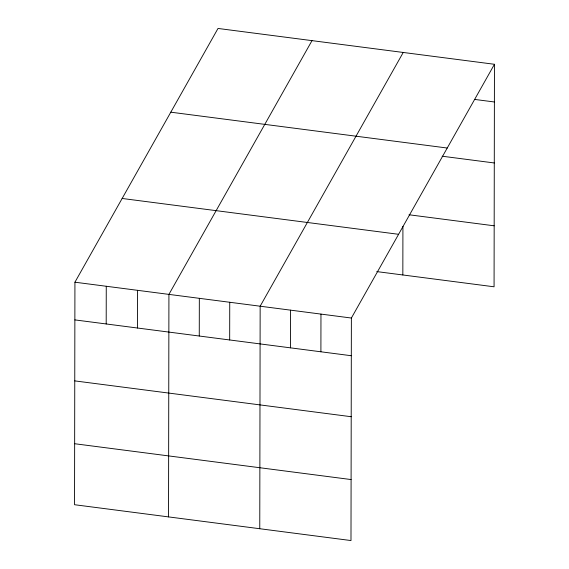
<?xml version="1.0" encoding="UTF-8"?>
<svg xmlns="http://www.w3.org/2000/svg" width="569" height="569" viewBox="0 0 569 569"><rect width="100%" height="100%" fill="white"/><g stroke="black" fill="none" stroke-linecap="round" stroke-linejoin="round"><path stroke-width="0.85" d="M74.93 282.203L74.546 504.717L350.988 540.55L351.379 318.035L494.454 64.283L218.012 28.45L74.93 282.203L351.379 318.035M106.197 323.96L106.261 286.264M137.527 328.021L137.591 290.325M168.538 516.901L168.922 294.386L312.004 40.634M199.264 336.023L199.335 298.327M229.677 339.963L229.741 302.267M259.763 528.722L260.154 306.214L403.229 52.462M290.496 347.851L290.56 310.155M320.902 351.791L320.966 314.095M402.838 274.969L402.923 226.355M494.454 64.283L494.07 286.797L376.778 271.591M474.404 99.39L494.39 101.979M170.792 112.185L447.241 148.025M442.156 156.212L494.283 162.969M409.026 214.769L494.176 225.808M122.15 198.467L398.592 234.3M74.866 319.899L351.315 355.732M74.759 380.889L351.208 416.721M74.653 443.728L351.094 479.56"/></g></svg>
